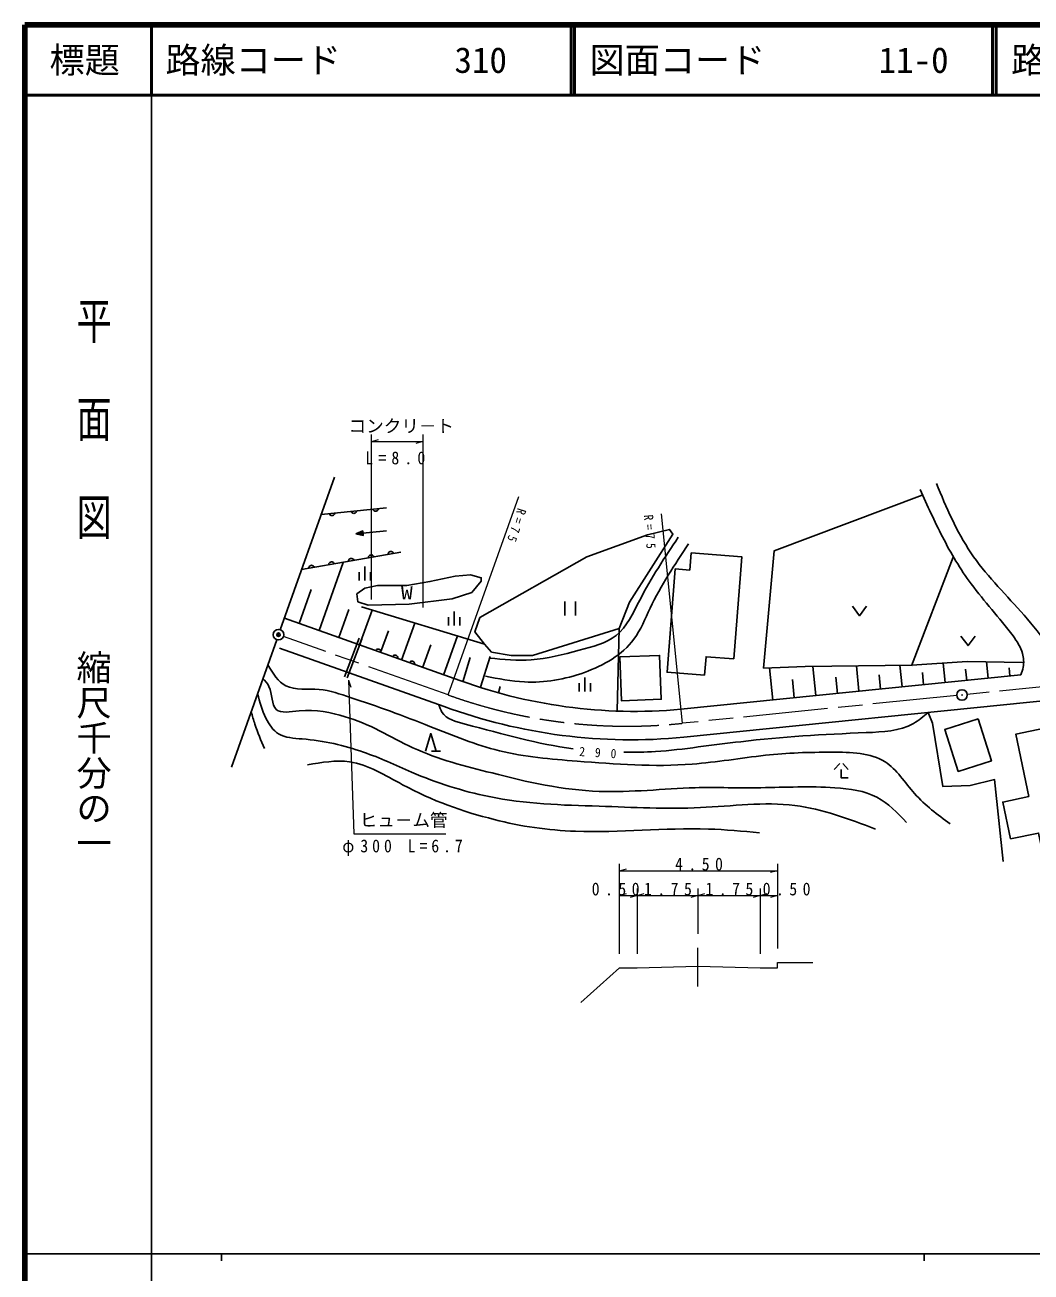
# Model space of a CAD drawing. Units: millimetres, scale not verified. Extents: x 40000 to 680000, y 20000 to 380000.
# Drawn here: x 40000 to 183228, y 202409 to 380000 of the extents above; entities that cross this region are included whole.
import ezdxf
from ezdxf.enums import TextEntityAlignment as Align

# ---------------------------------------------------------------- set-up
doc = ezdxf.new("R2010")
doc.units = ezdxf.units.MM
doc.header["$LTSCALE"] = 1000
doc.header["$PDMODE"] = 32
doc.header["$PDSIZE"] = 500
doc.linetypes.add('CHAIN', pattern=[18.5, 12, -1.5, 3.5, -1.5])
for name, color, linetype, lineweight in [('M-BGD', 7, 'Continuous', 25), ('M-BMK', 2, 'CHAIN', 13), ('M-BMK-SRVR', 3, 'Continuous', 25), ('M-STR-HTXT', 7, 'Continuous', 13), ('M-TTL', 2, 'Continuous', 140), ('M-TTL-BAND', 7, 'Continuous', 25), ('M-TTL-LINE', 7, 'Continuous', 50)]:
    doc.layers.add(name, color=color, linetype=linetype, lineweight=lineweight)
doc.layers.add('M-OTRS', color=6, linetype='Continuous')
doc.layers.add('M-TTL-TXT', color=7, linetype='Continuous')
doc.styles.add('@ＭＳ ゴシック', font='')
doc.styles.add('ＭＳ ゴシック', font='')
doc.styles.get('@ＭＳ ゴシック').set_extended_font_data('@MS Gothic')
doc.styles.get('ＭＳ ゴシック').set_extended_font_data('MS Gothic')

msp = doc.modelspace()

# ---------------------------------------------------------------- linework, layer by layer
at = {"layer": 'M-BGD'}
for p, q in [((91475, 311256), (82176, 310306)), ((91475, 307957), (87124, 307536)), ((79390, 302458), (93511, 304939)), ((172149, 304231), (166212, 288751)), ((81869, 293770), (85309, 303460)), ((87569, 302080), (87569, 300880)), ((88369, 302880), (88369, 300880)), ((89169, 302080), (89169, 300880)), ((134652, 302367), (132570, 302531)), ((140933, 289713), (141885, 301797)), ((79047, 294772), (80758, 299592)), ((84691, 292768), (86106, 296752)), ((87637, 291711), (89439, 296679)), ((87896, 297148), (105442, 291814)), ((116840, 297907), (116840, 295907)), ((118360, 295907), (118360, 297907)), ((76929, 295524), (101088, 286948)), ((93599, 289548), (95516, 294832)), ((100304, 295680), (100304, 294480)), ((101104, 296480), (101104, 294480)), ((101904, 295680), (101904, 294480)), ((90618, 290630), (91734, 293705)), ((124603, 294060), (124322, 282339)), ((99666, 282943), (76214, 291268)), ((85495, 287186), (87585, 292672)), ((85869, 287044), (87959, 292530)), ((96580, 288467), (97764, 291732)), ((99561, 287386), (101592, 292985)), ((102321, 286457), (103380, 289919)), ((104861, 285680), (106208, 290083)), ((146450, 283868), (145988, 288435)), ((152589, 284490), (152168, 288650)), ((158728, 285112), (158360, 288739)), ((164866, 285734), (164553, 288828)), ((167936, 286045), (167760, 287780)), ((171005, 286356), (170724, 289125)), ((174074, 286667), (173913, 288255)), ((177144, 286978), (176909, 289292)), ((180213, 287289), (180094, 288463)), ((118916, 286276), (118916, 285076)), ((119716, 287076), (119716, 285076)), ((120516, 286276), (120516, 285076)), ((133382, 282544), (181752, 287445)), ((209300, 286216), (133785, 278564)), ((149520, 284179), (149254, 286805)), ((155658, 284801), (155422, 287137)), ((161797, 285423), (161593, 287439)), ((107401, 284903), (107670, 285784)), ((97873, 276597), (99173, 276597)), ((156012, 274805), (155212, 273965)), ((156412, 274805), (157212, 273965))]:
    msp.add_line(p, q, dxfattribs=at)
for points in [[(145145, 288402), (146658, 305104), (167726, 313019)], [(86428, 310740), (86469, 310648), (86525, 310573), (86613, 310502), (86697, 310462), (86796, 310440), (86924, 310453), (87016, 310495), (87090, 310550), (87162, 310638), (87202, 310723), (87224, 310821)], [(89527, 311057), (89569, 310964), (89625, 310890), (89713, 310818), (89797, 310779), (89896, 310757), (90023, 310770), (90115, 310811), (90190, 310867), (90262, 310955), (90301, 311039), (90323, 311138)], [(83328, 310423), (83370, 310331), (83426, 310256), (83513, 310185), (83598, 310145), (83697, 310123), (83824, 310136), (83916, 310178), (83991, 310234), (84062, 310321), (84102, 310406), (84124, 310505)], [(86844, 303768), (86796, 303857), (86735, 303927), (86643, 303992), (86555, 304025), (86455, 304040), (86329, 304018), (86240, 303970), (86170, 303909), (86105, 303816), (86071, 303729), (86056, 303629)], [(89668, 304264), (89620, 304353), (89559, 304423), (89467, 304488), (89379, 304522), (89279, 304537), (89153, 304514), (89064, 304466), (88994, 304405), (88929, 304313), (88895, 304225), (88881, 304125)], [(92493, 304760), (92444, 304849), (92383, 304920), (92291, 304985), (92204, 305018), (92103, 305033), (91977, 305011), (91888, 304963), (91818, 304901), (91753, 304809), (91720, 304722), (91705, 304622)], [(141885, 301797), (142078, 304252), (134845, 304821), (134652, 302367)], [(81196, 302775), (81148, 302864), (81087, 302935), (80994, 302999), (80907, 303033), (80807, 303048), (80681, 303026), (80592, 302978), (80522, 302916), (80457, 302824), (80423, 302737), (80408, 302637)], [(84020, 303271), (83972, 303360), (83911, 303431), (83818, 303496), (83731, 303529), (83631, 303544), (83505, 303522), (83416, 303474), (83346, 303413), (83281, 303320), (83247, 303233), (83232, 303133)], [(132570, 302531), (131411, 287815), (136753, 287395)], [(157824, 297217), (158824, 295857), (159824, 297217)], [(173253, 292972), (174253, 291612), (175253, 292972)], [(90680, 290642), (90682, 290743), (90664, 290835), (90615, 290937), (90556, 291009), (90476, 291071), (90355, 291114), (90254, 291116), (90163, 291098), (90061, 291049), (89989, 290990), (89926, 290910)], [(93086, 289788), (93088, 289889), (93070, 289981), (93021, 290083), (92962, 290155), (92882, 290217), (92761, 290260), (92660, 290262), (92569, 290244), (92466, 290195), (92395, 290136), (92332, 290056)], [(136753, 287395), (136961, 290026), (140933, 289713)], [(95492, 288934), (95494, 289035), (95476, 289127), (95427, 289229), (95368, 289301), (95288, 289363), (95167, 289406), (95066, 289408), (94975, 289390), (94872, 289341), (94800, 289282), (94738, 289202)], [(145145, 288402), (151081, 288634), (166251, 288852), (174127, 289333), (182042, 289216)], [(179270, 260859), (178041, 272538), (174537, 271677), (170665, 271554), (169190, 280590), (168567, 282089)], [(182923, 270122), (181065, 279010), (190351, 280952), (192209, 272064)], [(97023, 276597), (97773, 279097), (98523, 276597)], [(156212, 273965), (156212, 272765), (157212, 272765)], [(180293, 264085), (179194, 269342), (182923, 270122)], [(184636, 263337), (184304, 264923), (180293, 264085)]]:
    msp.add_lwpolyline(points, dxfattribs=at)
for points in [[(87124, 307536), (88150, 307314), (88088, 307951)], [(87243, 307547), (88104, 307370), (88054, 307887)], [(87363, 307559), (88059, 307425), (88020, 307824)], [(87482, 307571), (88013, 307481), (87986, 307760)], [(87601, 307582), (87968, 307537), (87952, 307696)], [(87761, 307598), (87922, 307593), (87918, 307633)], [(105442, 291814), (104038, 293569), (104740, 295604), (119970, 304237), (128603, 307395), (131762, 308168), (132253, 307466), (126077, 297780), (124603, 294060), (112250, 290200), (109232, 290200), (106425, 290691)], [(88878, 297359), (94704, 297499), (100810, 298271), (103617, 299184), (104951, 300798), (104951, 301289), (103407, 301710), (101231, 301500), (97652, 300728), (94353, 300166), (90212, 300166), (88387, 299815), (87264, 298973), (87404, 297850)], [(124691, 290017), (124922, 283760), (130588, 283970), (130356, 290227)], [(175678, 281177), (177585, 275202), (172856, 273693), (170949, 279668)]]:
    msp.add_lwpolyline(points, close=True, dxfattribs=at)
for centre, radius, start, end in [((126850, 355251), 73000, 249.33475, 275.13321), ((126345, 355706), 77500, 249.86467, 275.50905)]:
    msp.add_arc(centre, radius, start, end, dxfattribs=at)
for points, knots in [([(169745, 314721), (171183, 311295), (172620, 307869), (174663, 304841), (176693, 301834), (179322, 299219), (181757, 296485), (183037, 295049), (184262, 293581), (185370, 292002), (186174, 290919), (186932, 289808), (187850, 288782), (187997, 288618), (188147, 288457), (188329, 288346), (188464, 288264), (188617, 288210), (188770, 288156)], [0, 0, 0, 0, 1, 1, 1, 2, 2, 2, 3, 3, 3, 4, 4, 4, 5, 5, 5, 6, 6, 6, 6]), ([(181752, 287445), (181891, 287813), (182030, 288181), (182106, 288564), (182230, 289191), (182187, 289859), (182019, 290479), (181767, 291404), (181234, 292220), (180669, 293003), (178734, 295623), (176574, 297873), (174707, 300402), (173164, 302491), (171820, 304771), (170616, 307104), (169473, 309320), (168456, 311585), (167439, 313850)], [0, 0, 0, 0, 1, 1, 1, 2, 2, 2, 3, 3, 3, 4, 4, 4, 5, 5, 5, 6, 6, 6, 6]), ([(134472, 306104), (132506, 303150), (130540, 300196), (129003, 296953), (128284, 295436), (127660, 293855), (126689, 292536), (125037, 290289), (122384, 288799), (119642, 287803), (116856, 286790), (113977, 286289), (111123, 286436), (109258, 286532), (107404, 286904), (105549, 287277)], [0, 0, 0, 0, 1, 1, 1, 2, 2, 2, 3, 3, 3, 4, 4, 4, 5, 5, 5, 5]), ([(106133, 289839), (108127, 289647), (110121, 289455), (112070, 289591), (114356, 289750), (116580, 290359), (118906, 290958), (120796, 291445), (122753, 291925), (124165, 293062), (125678, 294280), (126565, 296253), (127531, 298110), (129198, 301319), (131099, 304184), (133000, 307050)], [0, 0, 0, 0, 1, 1, 1, 2, 2, 2, 3, 3, 3, 4, 4, 4, 5, 5, 5, 5]), ([(74567, 288870), (75318, 287661), (76069, 286453), (77151, 285896), (78459, 285224), (80250, 285506), (81884, 285371), (83452, 285241), (84875, 284729), (86302, 284214), (90150, 283008), (93907, 281599), (97661, 280112), (100914, 278806), (104169, 277484), (107547, 276641), (111134, 275747), (114865, 275447), (118591, 275169), (124078, 274730), (129560, 274303), (134998, 274748), (138476, 275021), (141924, 275577), (145411, 276010), (148520, 276336), (151597, 276447), (154876, 276431), (157555, 276447), (160388, 276393), (162449, 275063), (164104, 273996), (165261, 272108), (166656, 270541), (168156, 268856), (169930, 267542), (171705, 266229)], [0, 0, 0, 0, 1, 1, 1, 2, 2, 2, 3, 3, 3, 4, 4, 4, 5, 5, 5, 6, 6, 6, 7, 7, 7, 8, 8, 8, 9, 9, 9, 10, 10, 10, 11, 11, 11, 12, 12, 12, 12]), ([(165499, 266439), (164192, 267806), (162886, 269172), (161292, 270015), (159517, 270953), (157387, 271242), (155297, 271382), (151723, 271623), (148268, 271431), (144779, 271382), (141648, 271307), (138538, 271458), (135419, 271382), (130857, 271230), (126293, 270699), (121746, 270856), (116610, 271056), (111509, 272168), (106495, 273486), (102652, 274418), (98835, 275411), (95242, 277062), (92008, 278567), (88957, 280573), (85565, 281479), (83550, 282147), (81490, 282500), (79045, 282320), (77798, 282208), (76428, 281937), (75784, 282531), (75109, 283154), (75232, 284727), (74732, 285791), (74523, 286237), (74204, 286594), (73885, 286950)], [0, 0, 0, 0, 1, 1, 1, 2, 2, 2, 3, 3, 3, 4, 4, 4, 5, 5, 5, 6, 6, 6, 7, 7, 7, 8, 8, 8, 9, 9, 9, 10, 10, 10, 11, 11, 11, 12, 12, 12, 12]), ([(73107, 284757), (73427, 283581), (73748, 282404), (74312, 281269), (74746, 280394), (75324, 279543), (76100, 279060), (77040, 278474), (78271, 278428), (79465, 278324), (82593, 278065), (85428, 277435), (88195, 276431), (90531, 275676), (92753, 274567), (95031, 273591), (98598, 272078), (102297, 270878), (106075, 270120), (111196, 269056), (116486, 268893), (121746, 268753), (126561, 268575), (131331, 268310), (136155, 268542), (140663, 268759), (145218, 269410), (149618, 268858), (153521, 268368), (157301, 266930), (161082, 265492)], [0, 0, 0, 0, 1, 1, 1, 2, 2, 2, 3, 3, 3, 4, 4, 4, 5, 5, 5, 6, 6, 6, 7, 7, 7, 8, 8, 8, 9, 9, 9, 10, 10, 10, 10]), ([(98926, 283205), (99050, 282828), (99174, 282451), (99369, 282137), (99996, 281127), (101361, 280776), (102679, 280431), (108243, 278974), (112975, 277608), (118028, 276923)], [0, 0, 0, 0, 1, 1, 1, 2, 2, 2, 3, 3, 3, 3]), ([(74101, 276957), (73611, 278102), (73121, 279247), (72734, 280427), (72540, 281018), (72373, 281617), (72205, 282216)], [0, 0, 0, 0, 1, 1, 1, 2, 2, 2, 2]), ([(125276, 276448), (126776, 276419), (128273, 276437), (129767, 276519), (133833, 276801), (137851, 277530), (141907, 277923), (147792, 278662), (153591, 278966), (159765, 279227), (162125, 279327), (164540, 279421), (166486, 280532), (167225, 280953), (167896, 281521), (168567, 282089)], [0, 0, 0, 0, 1, 1, 1, 2, 2, 2, 3, 3, 3, 4, 4, 4, 5, 5, 5, 5]), ([(80201, 274643), (82235, 274991), (84269, 275339), (86196, 275063), (88840, 274685), (91283, 273133), (93769, 271803), (97975, 269553), (102307, 267940), (106811, 266860), (110572, 265851), (114478, 265324), (118380, 265177), (124701, 264939), (131013, 265700), (137312, 265492), (139732, 265412), (142151, 265189), (144569, 264966)], [0, 0, 0, 0, 1, 1, 1, 2, 2, 2, 3, 3, 3, 4, 4, 4, 5, 5, 5, 6, 6, 6, 6])]:
    msp.add_open_spline(points, degree=3, knots=knots, dxfattribs=at)
at = {"layer": 'M-BMK'}
for p, q in [((100252, 284592), (76799, 292917)), ((209098, 288206), (174152, 284661)), ((172659, 284510), (133583, 280554))]:
    msp.add_line(p, q, dxfattribs=at)
msp.add_arc((125709, 355139), 75000, 250.15804, 276.02689, dxfattribs=at)
at = {"layer": 'M-BMK-SRVR'}
for p, q in [((76343, 293875), (84058, 315608)), ((75842, 292461), (69402, 274320))]:
    msp.add_line(p, q, dxfattribs=at)
for centre, radius in [((76093, 293168), 750), ((76093, 293168), 30), ((173405, 284585), 750), ((173405, 284585), 30)]:
    msp.add_circle(centre, radius, dxfattribs=at)
at = {"layer": 'M-OTRS'}
msp.add_point((76093, 293168), dxfattribs=at)
at = {"layer": 'M-STR-HTXT'}
for p, q in [((89314, 298167), (89314, 321685)), ((96656, 321685), (96656, 297058)), ((89314, 320685), (90314, 320965)), ((89314, 320685), (96656, 320685)), ((96656, 320685), (95656, 320405)), ((100252, 284592), (110288, 312863)), ((130561, 310401), (133583, 280554)), ((86077, 286709), (86390, 285719)), ((124646, 247720), (124646, 260564)), ((124646, 259564), (125646, 259844)), ((124646, 259564), (147146, 259564)), ((147146, 259564), (146146, 259284)), ((147146, 260564), (147146, 248470)), ((124646, 256018), (125646, 256298)), ((124646, 256018), (127146, 256018)), ((127146, 256018), (126146, 255738)), ((127146, 257018), (127146, 247720)), ((127146, 256018), (128146, 256298)), ((127146, 256018), (135799, 256018)), ((135799, 256018), (134799, 255738)), ((135799, 257018), (135799, 250581)), ((135799, 256018), (136799, 256298)), ((135799, 256018), (144646, 256018)), ((144646, 256018), (143646, 255738)), ((144646, 257018), (144646, 247720)), ((144646, 256018), (145646, 256298)), ((144646, 256018), (147146, 256018)), ((147146, 256018), (146146, 255738)), ((147146, 257018), (147146, 248470)), ((135799, 243089), (135799, 248581))]:
    msp.add_line(p, q, dxfattribs=at)
for points in [[(86077, 286709), (86821, 264808), (99905, 264808)], [(119154, 240801), (124646, 245720), (127146, 245720), (135799, 245970), (144646, 245720), (147146, 245720), (147146, 246470), (152146, 246470)]]:
    msp.add_lwpolyline(points, dxfattribs=at)
at = {"layer": 'M-TTL'}
for p, q in [((40000, 380000), (40000, 20000)), ((680000, 380000), (40000, 380000))]:
    msp.add_line(p, q, dxfattribs=at)
at = {"layer": 'M-TTL-BAND'}
for p, q in [((58000, 370000), (58000, 20000)), ((40000, 205000), (579000, 205000)), ((68000, 205000), (68000, 204000)), ((168000, 205000), (168000, 204000))]:
    msp.add_line(p, q, dxfattribs=at)
at = {"layer": 'M-TTL-LINE'}
for p, q in [((58000, 380000), (58000, 370000)), ((117750, 380000), (117750, 370000)), ((118250, 380000), (118250, 370000)), ((177750, 380000), (177750, 370000)), ((178250, 380000), (178250, 370000)), ((40000, 370000), (680000, 370000))]:
    msp.add_line(p, q, dxfattribs=at)

# ---------------------------------------------------------------- texts
at = {"layer": 'M-BGD', "style": 'ＭＳ ゴシック', "width": 1.35}
msp.add_text('W', height=1833, dxfattribs=at).set_placement((93530, 297653), align=Align.BOTTOM_LEFT)
at = {"layer": 'M-BGD', "insert": (118885, 275878), "char_height": 1320, "attachment_point": 7, "rotation": 356.4, "style": 'ＭＳ ゴシック'}
msp.add_mtext('\\T2.76;\\W0.9;290', dxfattribs=at)
at = {"layer": 'M-STR-HTXT', "style": 'ＭＳ ゴシック'}
for s, p in [('コンクリ－ト', (86077, 321424)), ('ヒュ－ム管', (87655, 265308))]:
    msp.add_text(s, height=1833, dxfattribs=at).set_placement(p, align=Align.BOTTOM_LEFT)
at = {"layer": 'M-STR-HTXT', "char_height": 1833, "attachment_point": 7, "style": 'ＭＳ ゴシック'}
for s, insert in [('\\T1.65;\\W0.9;L=8.0', (88460, 317402)), ('\\T1.5;\\W0.9;φ300\\~L=6.7', (85183, 261679)), ('\\T1.69;\\W0.9;4.50', (132552, 259564)), ('\\T1.69;\\W0.9;0.50', (120681, 256018)), ('\\T1.69;\\W0.9;1.75', (128129, 256018)), ('\\T1.69;\\W0.9;1.75', (136879, 256018)), ('\\T1.69;\\W0.9;0.50', (145018, 256018))]:
    msp.add_mtext(s, dxfattribs=dict(at, insert=insert))
at = {"layer": 'M-STR-HTXT', "char_height": 1320, "attachment_point": 7, "style": 'ＭＳ ゴシック'}
for insert, rotation in [((110132, 311300), 251.8), ((128077, 310203), 274.8)]:
    msp.add_mtext('\\T1.67;\\W0.9;R=75', dxfattribs=dict(at, insert=insert, rotation=rotation))
at = {"layer": 'M-TTL-BAND', "style": '@ＭＳ ゴシック', "width": 1.4}
msp.add_text('平  面  図', height=3666, rotation=270, dxfattribs=at).set_placement((49777, 306475), align=Align.MIDDLE_RIGHT)
at = {"layer": 'M-TTL-BAND', "style": '@ＭＳ ゴシック'}
msp.add_text('縮尺千分の一', height=3666, rotation=270, dxfattribs=at).set_placement((49777, 261030), align=Align.MIDDLE_RIGHT)
at = {"layer": 'M-TTL-TXT', "style": 'ＭＳ ゴシック'}
msp.add_text('標題', height=3666, dxfattribs=at).set_placement((48500, 375000), align=Align.MIDDLE_CENTER)
for s, p in [('路線コード', (60000, 375000)), ('310', (101142, 375000)), ('図面コード', (120380, 375000)), ('11-0', (161521, 375000)), ('路 線 名', (180380, 375000))]:
    msp.add_text(s, height=3666, dxfattribs=at).set_placement(p, align=Align.MIDDLE_LEFT)

doc.saveas('drawing.dxf')
